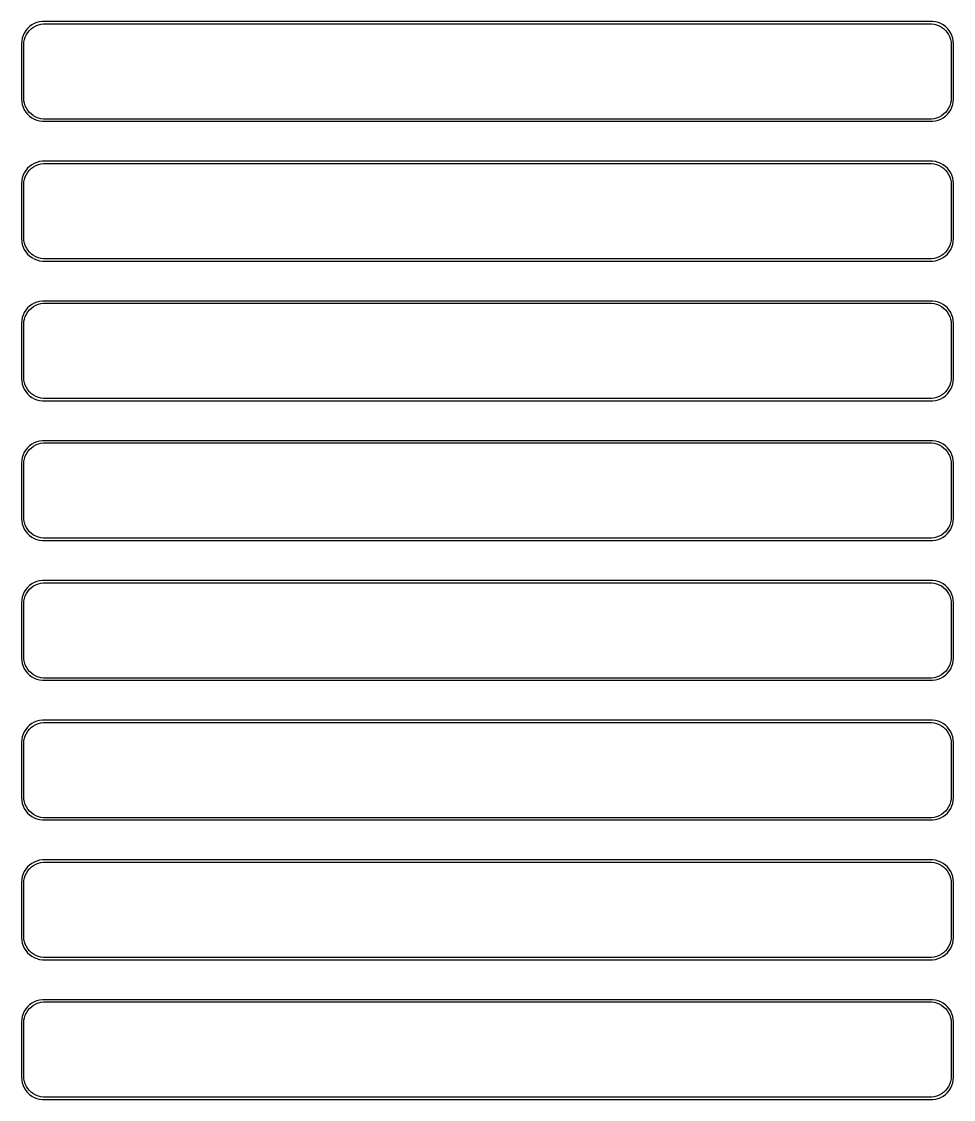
# Model space of a CAD drawing. Header units: metres. Extents: x -105 to 105, y 461 to 925.
# Drawn here: x -105 to 105, y 681.8 to 924.7 of the extents above; entities that cross this region are included whole.
import ezdxf

# ---------------------------------------------------------------- set-up
doc = ezdxf.new("R2010")
doc.units = ezdxf.units.M

msp = doc.modelspace()

# ---------------------------------------------------------------- linework, layer by layer
for p, q in [((-103.187, 923.603), (-103.645, 923.173)), ((-102.679, 923.972), (-103.187, 923.603)), ((-102.778, 923.16), (-102.295, 923.511)), ((-102.129, 924.274), (-102.679, 923.972)), ((-102.295, 923.511), (-101.772, 923.798)), ((-101.545, 924.505), (-102.129, 924.274)), ((-101.772, 923.798), (-101.218, 924.018)), ((-100.937, 924.661), (-101.545, 924.505)), ((-101.218, 924.018), (-100.64, 924.166)), ((-100.314, 924.74), (-100.937, 924.661)), ((-100.64, 924.166), (-100.048, 924.241)), ((100.314, 924.74), (-100.314, 924.74)), ((-100.048, 924.241), (100.048, 924.241)), ((100.048, 924.241), (100.64, 924.166)), ((100.937, 924.661), (100.314, 924.74)), ((100.64, 924.166), (101.218, 924.018)), ((101.545, 924.505), (100.937, 924.661)), ((101.218, 924.018), (101.772, 923.798)), ((102.129, 924.274), (101.545, 924.505)), ((101.772, 923.798), (102.295, 923.511)), ((102.679, 923.972), (102.129, 924.274)), ((102.295, 923.511), (102.778, 923.16)), ((103.187, 923.603), (102.679, 923.972)), ((103.645, 923.173), (103.187, 923.603)), ((-104.843, 920.993), (-104.961, 920.377)), ((-104.649, 921.591), (-104.843, 920.993)), ((-104.382, 922.159), (-104.649, 921.591)), ((-104.045, 922.689), (-104.382, 922.159)), ((-104.351, 920.681), (-104.166, 921.249)), ((-104.166, 921.249), (-103.912, 921.788)), ((-103.645, 923.173), (-104.045, 922.689)), ((-103.912, 921.788), (-103.593, 922.292)), ((-103.593, 922.292), (-103.213, 922.752)), ((-103.213, 922.752), (-102.778, 923.16)), ((102.778, 923.16), (103.213, 922.752)), ((103.213, 922.752), (103.593, 922.292)), ((103.593, 922.292), (103.912, 921.788)), ((104.045, 922.689), (103.645, 923.173)), ((103.912, 921.788), (104.166, 921.249)), ((104.382, 922.159), (104.045, 922.689)), ((104.166, 921.249), (104.351, 920.681)), ((104.649, 921.591), (104.382, 922.159)), ((104.843, 920.993), (104.649, 921.591)), ((104.961, 920.377), (104.843, 920.993)), ((-104.961, 920.377), (-105, 919.75)), ((-105, 919.75), (-105, 907.25)), ((-104.5, 919.5), (-104.463, 920.095)), ((-104.5, 907.5), (-104.5, 919.5)), ((-104.463, 920.095), (-104.351, 920.681)), ((104.351, 920.681), (104.463, 920.095)), ((104.463, 920.095), (104.5, 919.5)), ((104.5, 919.5), (104.5, 907.5)), ((105, 919.75), (104.961, 920.377)), ((105, 907.25), (105, 919.75)), ((-105, 907.25), (-104.961, 906.623)), ((-104.961, 906.623), (-104.843, 906.007)), ((-104.463, 906.905), (-104.5, 907.5)), ((-104.351, 906.319), (-104.463, 906.905)), ((-104.166, 905.751), (-104.351, 906.319)), ((104.351, 906.319), (104.166, 905.751)), ((104.463, 906.905), (104.351, 906.319)), ((104.5, 907.5), (104.463, 906.905)), ((104.843, 906.007), (104.961, 906.623)), ((104.961, 906.623), (105, 907.25)), ((-104.843, 906.007), (-104.649, 905.409)), ((-104.649, 905.409), (-104.382, 904.841)), ((-104.382, 904.841), (-104.045, 904.311)), ((-103.912, 905.212), (-104.166, 905.751)), ((-104.045, 904.311), (-103.645, 903.827)), ((-103.593, 904.708), (-103.912, 905.212)), ((-103.213, 904.248), (-103.593, 904.708)), ((-102.778, 903.84), (-103.213, 904.248)), ((103.213, 904.248), (102.778, 903.84)), ((103.593, 904.708), (103.213, 904.248)), ((103.912, 905.212), (103.593, 904.708)), ((103.645, 903.827), (104.045, 904.311)), ((104.166, 905.751), (103.912, 905.212)), ((104.045, 904.311), (104.382, 904.841)), ((104.382, 904.841), (104.649, 905.409)), ((104.649, 905.409), (104.843, 906.007)), ((-103.645, 903.827), (-103.187, 903.397)), ((-103.187, 903.397), (-102.679, 903.028)), ((-102.295, 903.489), (-102.778, 903.84)), ((-102.679, 903.028), (-102.129, 902.726)), ((-101.772, 903.202), (-102.295, 903.489)), ((-102.129, 902.726), (-101.545, 902.495)), ((-101.218, 902.982), (-101.772, 903.202)), ((-101.545, 902.495), (-100.937, 902.339)), ((-100.64, 902.834), (-101.218, 902.982)), ((-100.937, 902.339), (-100.314, 902.26)), ((-100.048, 902.759), (-100.64, 902.834)), ((-100.314, 902.26), (100.314, 902.26)), ((100.048, 902.759), (-100.048, 902.759)), ((100.64, 902.834), (100.048, 902.759)), ((100.314, 902.26), (100.937, 902.339)), ((101.218, 902.982), (100.64, 902.834)), ((100.937, 902.339), (101.545, 902.495)), ((101.772, 903.202), (101.218, 902.982)), ((101.545, 902.495), (102.129, 902.726)), ((102.295, 903.489), (101.772, 903.202)), ((102.129, 902.726), (102.679, 903.028)), ((102.778, 903.84), (102.295, 903.489)), ((102.679, 903.028), (103.187, 903.397)), ((103.187, 903.397), (103.645, 903.827)), ((-103.187, 892.103), (-103.645, 891.673)), ((-102.679, 892.472), (-103.187, 892.103)), ((-102.778, 891.66), (-102.295, 892.011)), ((-102.129, 892.774), (-102.679, 892.472)), ((-102.295, 892.011), (-101.772, 892.298)), ((-101.545, 893.005), (-102.129, 892.774)), ((-101.772, 892.298), (-101.218, 892.518)), ((-100.937, 893.161), (-101.545, 893.005)), ((-101.218, 892.518), (-100.64, 892.666)), ((-100.314, 893.24), (-100.937, 893.161)), ((-100.64, 892.666), (-100.048, 892.741)), ((100.314, 893.24), (-100.314, 893.24)), ((-100.048, 892.741), (100.048, 892.741)), ((100.048, 892.741), (100.64, 892.666)), ((100.937, 893.161), (100.314, 893.24)), ((100.64, 892.666), (101.218, 892.518)), ((101.545, 893.005), (100.937, 893.161)), ((101.218, 892.518), (101.772, 892.298)), ((102.129, 892.774), (101.545, 893.005)), ((101.772, 892.298), (102.295, 892.011)), ((102.679, 892.472), (102.129, 892.774)), ((102.295, 892.011), (102.778, 891.66)), ((103.187, 892.103), (102.679, 892.472)), ((103.645, 891.673), (103.187, 892.103)), ((-104.843, 889.493), (-104.961, 888.877)), ((-104.649, 890.091), (-104.843, 889.493)), ((-104.382, 890.659), (-104.649, 890.091)), ((-104.045, 891.189), (-104.382, 890.659)), ((-104.351, 889.181), (-104.166, 889.749)), ((-104.166, 889.749), (-103.912, 890.288)), ((-103.645, 891.673), (-104.045, 891.189)), ((-103.912, 890.288), (-103.593, 890.792)), ((-103.593, 890.792), (-103.213, 891.252)), ((-103.213, 891.252), (-102.778, 891.66)), ((102.778, 891.66), (103.213, 891.252)), ((103.213, 891.252), (103.593, 890.792)), ((103.593, 890.792), (103.912, 890.288)), ((104.045, 891.189), (103.645, 891.673)), ((103.912, 890.288), (104.166, 889.749)), ((104.382, 890.659), (104.045, 891.189)), ((104.166, 889.749), (104.351, 889.181)), ((104.649, 890.091), (104.382, 890.659)), ((104.843, 889.493), (104.649, 890.091)), ((104.961, 888.877), (104.843, 889.493)), ((-104.961, 888.877), (-105, 888.25)), ((-105, 888.25), (-105, 875.75)), ((-104.5, 888), (-104.463, 888.595)), ((-104.5, 876), (-104.5, 888)), ((-104.463, 888.595), (-104.351, 889.181)), ((104.351, 889.181), (104.463, 888.595)), ((104.463, 888.595), (104.5, 888)), ((104.5, 888), (104.5, 876)), ((105, 888.25), (104.961, 888.877)), ((105, 875.75), (105, 888.25)), ((-105, 875.75), (-104.961, 875.123)), ((-104.961, 875.123), (-104.843, 874.507)), ((-104.463, 875.405), (-104.5, 876)), ((-104.351, 874.819), (-104.463, 875.405)), ((-104.166, 874.251), (-104.351, 874.819)), ((104.351, 874.819), (104.166, 874.251)), ((104.463, 875.405), (104.351, 874.819)), ((104.5, 876), (104.463, 875.405)), ((104.843, 874.507), (104.961, 875.123)), ((104.961, 875.123), (105, 875.75)), ((-104.843, 874.507), (-104.649, 873.909)), ((-104.649, 873.909), (-104.382, 873.341)), ((-104.382, 873.341), (-104.045, 872.811)), ((-103.912, 873.712), (-104.166, 874.251)), ((-104.045, 872.811), (-103.645, 872.327)), ((-103.593, 873.208), (-103.912, 873.712)), ((-103.645, 872.327), (-103.187, 871.897)), ((-103.213, 872.748), (-103.593, 873.208)), ((-102.778, 872.34), (-103.213, 872.748)), ((-102.295, 871.989), (-102.778, 872.34)), ((102.778, 872.34), (102.295, 871.989)), ((103.213, 872.748), (102.778, 872.34)), ((103.187, 871.897), (103.645, 872.327)), ((103.593, 873.208), (103.213, 872.748)), ((103.912, 873.712), (103.593, 873.208)), ((103.645, 872.327), (104.045, 872.811)), ((104.166, 874.251), (103.912, 873.712)), ((104.045, 872.811), (104.382, 873.341)), ((104.382, 873.341), (104.649, 873.909)), ((104.649, 873.909), (104.843, 874.507)), ((-103.187, 871.897), (-102.679, 871.528)), ((-102.679, 871.528), (-102.129, 871.226)), ((-101.772, 871.702), (-102.295, 871.989)), ((-102.129, 871.226), (-101.545, 870.995)), ((-101.218, 871.482), (-101.772, 871.702)), ((-101.545, 870.995), (-100.937, 870.839)), ((-100.64, 871.334), (-101.218, 871.482)), ((-100.937, 870.839), (-100.314, 870.76)), ((-100.048, 871.259), (-100.64, 871.334)), ((-100.314, 870.76), (100.314, 870.76)), ((100.048, 871.259), (-100.048, 871.259)), ((100.64, 871.334), (100.048, 871.259)), ((100.314, 870.76), (100.937, 870.839)), ((101.218, 871.482), (100.64, 871.334)), ((100.937, 870.839), (101.545, 870.995)), ((101.772, 871.702), (101.218, 871.482)), ((101.545, 870.995), (102.129, 871.226)), ((102.295, 871.989), (101.772, 871.702)), ((102.129, 871.226), (102.679, 871.528)), ((102.679, 871.528), (103.187, 871.897)), ((-103.645, 860.173), (-104.045, 859.689)), ((-103.187, 860.603), (-103.645, 860.173)), ((-103.213, 859.752), (-102.778, 860.16)), ((-102.679, 860.972), (-103.187, 860.603)), ((-102.778, 860.16), (-102.295, 860.511)), ((-102.129, 861.274), (-102.679, 860.972)), ((-102.295, 860.511), (-101.772, 860.798)), ((-101.545, 861.505), (-102.129, 861.274)), ((-101.772, 860.798), (-101.218, 861.018)), ((-100.937, 861.661), (-101.545, 861.505)), ((-101.218, 861.018), (-100.64, 861.166)), ((-100.314, 861.74), (-100.937, 861.661)), ((-100.64, 861.166), (-100.048, 861.241)), ((100.314, 861.74), (-100.314, 861.74)), ((-100.048, 861.241), (100.048, 861.241)), ((100.048, 861.241), (100.64, 861.166)), ((100.937, 861.661), (100.314, 861.74)), ((100.64, 861.166), (101.218, 861.018)), ((101.545, 861.505), (100.937, 861.661)), ((101.218, 861.018), (101.772, 860.798)), ((102.129, 861.274), (101.545, 861.505)), ((101.772, 860.798), (102.295, 860.511)), ((102.679, 860.972), (102.129, 861.274)), ((102.295, 860.511), (102.778, 860.16)), ((103.187, 860.603), (102.679, 860.972)), ((102.778, 860.16), (103.213, 859.752)), ((103.645, 860.173), (103.187, 860.603)), ((104.045, 859.689), (103.645, 860.173)), ((-104.843, 857.993), (-104.961, 857.377)), ((-104.649, 858.591), (-104.843, 857.993)), ((-104.382, 859.159), (-104.649, 858.591)), ((-104.045, 859.689), (-104.382, 859.159)), ((-104.351, 857.681), (-104.166, 858.249)), ((-104.166, 858.249), (-103.912, 858.788)), ((-103.912, 858.788), (-103.593, 859.292)), ((-103.593, 859.292), (-103.213, 859.752)), ((103.213, 859.752), (103.593, 859.292)), ((103.593, 859.292), (103.912, 858.788)), ((103.912, 858.788), (104.166, 858.249)), ((104.382, 859.159), (104.045, 859.689)), ((104.166, 858.249), (104.351, 857.681)), ((104.649, 858.591), (104.382, 859.159)), ((104.843, 857.993), (104.649, 858.591)), ((104.961, 857.377), (104.843, 857.993)), ((-104.961, 857.377), (-105, 856.75)), ((-105, 856.75), (-105, 844.25)), ((-104.5, 856.5), (-104.463, 857.095)), ((-104.5, 844.5), (-104.5, 856.5)), ((-104.463, 857.095), (-104.351, 857.681)), ((104.351, 857.681), (104.463, 857.095)), ((104.463, 857.095), (104.5, 856.5)), ((104.5, 856.5), (104.5, 844.5)), ((105, 856.75), (104.961, 857.377)), ((105, 844.25), (105, 856.75)), ((-105, 844.25), (-104.961, 843.623)), ((-104.961, 843.623), (-104.843, 843.007)), ((-104.463, 843.905), (-104.5, 844.5)), ((-104.351, 843.319), (-104.463, 843.905)), ((-104.166, 842.751), (-104.351, 843.319)), ((104.351, 843.319), (104.166, 842.751)), ((104.463, 843.905), (104.351, 843.319)), ((104.5, 844.5), (104.463, 843.905)), ((104.843, 843.007), (104.961, 843.623)), ((104.961, 843.623), (105, 844.25)), ((-104.843, 843.007), (-104.649, 842.409)), ((-104.649, 842.409), (-104.382, 841.841)), ((-104.382, 841.841), (-104.045, 841.311)), ((-103.912, 842.212), (-104.166, 842.751)), ((-104.045, 841.311), (-103.645, 840.827)), ((-103.593, 841.708), (-103.912, 842.212)), ((-103.645, 840.827), (-103.187, 840.397)), ((-103.213, 841.248), (-103.593, 841.708)), ((-102.778, 840.84), (-103.213, 841.248)), ((-102.295, 840.489), (-102.778, 840.84)), ((102.778, 840.84), (102.295, 840.489)), ((103.213, 841.248), (102.778, 840.84)), ((103.187, 840.397), (103.645, 840.827)), ((103.593, 841.708), (103.213, 841.248)), ((103.912, 842.212), (103.593, 841.708)), ((103.645, 840.827), (104.045, 841.311)), ((104.166, 842.751), (103.912, 842.212)), ((104.045, 841.311), (104.382, 841.841)), ((104.382, 841.841), (104.649, 842.409)), ((104.649, 842.409), (104.843, 843.007)), ((-103.187, 840.397), (-102.679, 840.028)), ((-102.679, 840.028), (-102.129, 839.726)), ((-101.772, 840.202), (-102.295, 840.489)), ((-102.129, 839.726), (-101.545, 839.495)), ((-101.218, 839.982), (-101.772, 840.202)), ((-101.545, 839.495), (-100.937, 839.339)), ((-100.64, 839.834), (-101.218, 839.982)), ((-100.937, 839.339), (-100.314, 839.26)), ((-100.048, 839.759), (-100.64, 839.834)), ((-100.314, 839.26), (100.314, 839.26)), ((100.048, 839.759), (-100.048, 839.759)), ((100.64, 839.834), (100.048, 839.759)), ((100.314, 839.26), (100.937, 839.339)), ((101.218, 839.982), (100.64, 839.834)), ((100.937, 839.339), (101.545, 839.495)), ((101.772, 840.202), (101.218, 839.982)), ((101.545, 839.495), (102.129, 839.726)), ((102.295, 840.489), (101.772, 840.202)), ((102.129, 839.726), (102.679, 840.028)), ((102.679, 840.028), (103.187, 840.397)), ((-103.645, 828.673), (-104.045, 828.189)), ((-103.187, 829.103), (-103.645, 828.673)), ((-103.213, 828.252), (-102.778, 828.66)), ((-102.679, 829.472), (-103.187, 829.103)), ((-102.778, 828.66), (-102.295, 829.011)), ((-102.129, 829.774), (-102.679, 829.472)), ((-102.295, 829.011), (-101.772, 829.298)), ((-101.545, 830.005), (-102.129, 829.774)), ((-101.772, 829.298), (-101.218, 829.518)), ((-100.937, 830.161), (-101.545, 830.005)), ((-101.218, 829.518), (-100.64, 829.666)), ((-100.314, 830.24), (-100.937, 830.161)), ((-100.64, 829.666), (-100.048, 829.741)), ((100.314, 830.24), (-100.314, 830.24)), ((-100.048, 829.741), (100.048, 829.741)), ((100.048, 829.741), (100.64, 829.666)), ((100.937, 830.161), (100.314, 830.24)), ((100.64, 829.666), (101.218, 829.518)), ((101.545, 830.005), (100.937, 830.161)), ((101.218, 829.518), (101.772, 829.298)), ((102.129, 829.774), (101.545, 830.005)), ((101.772, 829.298), (102.295, 829.011)), ((102.679, 829.472), (102.129, 829.774)), ((102.295, 829.011), (102.778, 828.66)), ((103.187, 829.103), (102.679, 829.472)), ((102.778, 828.66), (103.213, 828.252)), ((103.645, 828.673), (103.187, 829.103)), ((104.045, 828.189), (103.645, 828.673)), ((-104.843, 826.493), (-104.961, 825.877)), ((-104.649, 827.091), (-104.843, 826.493)), ((-104.382, 827.659), (-104.649, 827.091)), ((-104.463, 825.595), (-104.351, 826.181)), ((-104.045, 828.189), (-104.382, 827.659)), ((-104.351, 826.181), (-104.166, 826.749)), ((-104.166, 826.749), (-103.912, 827.288)), ((-103.912, 827.288), (-103.593, 827.792)), ((-103.593, 827.792), (-103.213, 828.252)), ((103.213, 828.252), (103.593, 827.792)), ((103.593, 827.792), (103.912, 827.288)), ((103.912, 827.288), (104.166, 826.749)), ((104.382, 827.659), (104.045, 828.189)), ((104.166, 826.749), (104.351, 826.181)), ((104.351, 826.181), (104.463, 825.595)), ((104.649, 827.091), (104.382, 827.659)), ((104.843, 826.493), (104.649, 827.091)), ((104.961, 825.877), (104.843, 826.493)), ((-104.961, 825.877), (-105, 825.25)), ((-105, 825.25), (-105, 812.75)), ((-104.5, 825), (-104.463, 825.595)), ((-104.5, 813), (-104.5, 825)), ((104.463, 825.595), (104.5, 825)), ((104.5, 825), (104.5, 813)), ((105, 825.25), (104.961, 825.877)), ((105, 812.75), (105, 825.25)), ((-105, 812.75), (-104.961, 812.123)), ((-104.961, 812.123), (-104.843, 811.507)), ((-104.463, 812.405), (-104.5, 813)), ((-104.351, 811.819), (-104.463, 812.405)), ((-104.166, 811.251), (-104.351, 811.819)), ((104.351, 811.819), (104.166, 811.251)), ((104.463, 812.405), (104.351, 811.819)), ((104.5, 813), (104.463, 812.405)), ((104.843, 811.507), (104.961, 812.123)), ((104.961, 812.123), (105, 812.75)), ((-104.843, 811.507), (-104.649, 810.909)), ((-104.649, 810.909), (-104.382, 810.341)), ((-104.382, 810.341), (-104.045, 809.811)), ((-103.912, 810.712), (-104.166, 811.251)), ((-104.045, 809.811), (-103.645, 809.327)), ((-103.593, 810.208), (-103.912, 810.712)), ((-103.645, 809.327), (-103.187, 808.897)), ((-103.213, 809.748), (-103.593, 810.208)), ((-102.778, 809.34), (-103.213, 809.748)), ((-102.295, 808.989), (-102.778, 809.34)), ((102.778, 809.34), (102.295, 808.989)), ((103.213, 809.748), (102.778, 809.34)), ((103.187, 808.897), (103.645, 809.327)), ((103.593, 810.208), (103.213, 809.748)), ((103.912, 810.712), (103.593, 810.208)), ((103.645, 809.327), (104.045, 809.811)), ((104.166, 811.251), (103.912, 810.712)), ((104.045, 809.811), (104.382, 810.341)), ((104.382, 810.341), (104.649, 810.909)), ((104.649, 810.909), (104.843, 811.507)), ((-103.187, 808.897), (-102.679, 808.528)), ((-102.679, 808.528), (-102.129, 808.226)), ((-101.772, 808.702), (-102.295, 808.989)), ((-102.129, 808.226), (-101.545, 807.995)), ((-101.218, 808.482), (-101.772, 808.702)), ((-101.545, 807.995), (-100.937, 807.839)), ((-100.64, 808.334), (-101.218, 808.482)), ((-100.937, 807.839), (-100.314, 807.76)), ((-100.048, 808.259), (-100.64, 808.334)), ((-100.314, 807.76), (100.314, 807.76)), ((100.048, 808.259), (-100.048, 808.259)), ((100.64, 808.334), (100.048, 808.259)), ((100.314, 807.76), (100.937, 807.839)), ((101.218, 808.482), (100.64, 808.334)), ((100.937, 807.839), (101.545, 807.995)), ((101.772, 808.702), (101.218, 808.482)), ((101.545, 807.995), (102.129, 808.226)), ((102.295, 808.989), (101.772, 808.702)), ((102.129, 808.226), (102.679, 808.528)), ((102.679, 808.528), (103.187, 808.897)), ((-103.645, 797.173), (-104.045, 796.689)), ((-103.187, 797.603), (-103.645, 797.173)), ((-103.213, 796.752), (-102.778, 797.16)), ((-102.679, 797.972), (-103.187, 797.603)), ((-102.778, 797.16), (-102.295, 797.511)), ((-102.129, 798.274), (-102.679, 797.972)), ((-102.295, 797.511), (-101.772, 797.798)), ((-101.545, 798.505), (-102.129, 798.274)), ((-101.772, 797.798), (-101.218, 798.018)), ((-100.937, 798.661), (-101.545, 798.505)), ((-101.218, 798.018), (-100.64, 798.166)), ((-100.314, 798.74), (-100.937, 798.661)), ((-100.64, 798.166), (-100.048, 798.241)), ((100.314, 798.74), (-100.314, 798.74)), ((-100.048, 798.241), (100.048, 798.241)), ((100.048, 798.241), (100.64, 798.166)), ((100.937, 798.661), (100.314, 798.74)), ((100.64, 798.166), (101.218, 798.018)), ((101.545, 798.505), (100.937, 798.661)), ((101.218, 798.018), (101.772, 797.798)), ((102.129, 798.274), (101.545, 798.505)), ((101.772, 797.798), (102.295, 797.511)), ((102.679, 797.972), (102.129, 798.274)), ((102.295, 797.511), (102.778, 797.16)), ((103.187, 797.603), (102.679, 797.972)), ((102.778, 797.16), (103.213, 796.752)), ((103.645, 797.173), (103.187, 797.603)), ((104.045, 796.689), (103.645, 797.173)), ((-104.843, 794.993), (-104.961, 794.377)), ((-104.649, 795.591), (-104.843, 794.993)), ((-104.382, 796.159), (-104.649, 795.591)), ((-104.463, 794.095), (-104.351, 794.681)), ((-104.045, 796.689), (-104.382, 796.159)), ((-104.351, 794.681), (-104.166, 795.249)), ((-104.166, 795.249), (-103.912, 795.788)), ((-103.912, 795.788), (-103.593, 796.292)), ((-103.593, 796.292), (-103.213, 796.752)), ((103.213, 796.752), (103.593, 796.292)), ((103.593, 796.292), (103.912, 795.788)), ((103.912, 795.788), (104.166, 795.249)), ((104.382, 796.159), (104.045, 796.689)), ((104.166, 795.249), (104.351, 794.681)), ((104.351, 794.681), (104.463, 794.095)), ((104.649, 795.591), (104.382, 796.159)), ((104.843, 794.993), (104.649, 795.591)), ((104.961, 794.377), (104.843, 794.993)), ((-104.961, 794.377), (-105, 793.75)), ((-105, 793.75), (-105, 781.25)), ((-104.5, 793.5), (-104.463, 794.095)), ((-104.5, 781.5), (-104.5, 793.5)), ((104.463, 794.095), (104.5, 793.5)), ((104.5, 793.5), (104.5, 781.5)), ((105, 793.75), (104.961, 794.377)), ((105, 781.25), (105, 793.75)), ((-105, 781.25), (-104.961, 780.623)), ((-104.961, 780.623), (-104.843, 780.007)), ((-104.843, 780.007), (-104.649, 779.409)), ((-104.463, 780.905), (-104.5, 781.5)), ((-104.351, 780.319), (-104.463, 780.905)), ((-104.166, 779.751), (-104.351, 780.319)), ((104.351, 780.319), (104.166, 779.751)), ((104.463, 780.905), (104.351, 780.319)), ((104.5, 781.5), (104.463, 780.905)), ((104.649, 779.409), (104.843, 780.007)), ((104.843, 780.007), (104.961, 780.623)), ((104.961, 780.623), (105, 781.25)), ((-104.649, 779.409), (-104.382, 778.841)), ((-104.382, 778.841), (-104.045, 778.311)), ((-103.912, 779.212), (-104.166, 779.751)), ((-104.045, 778.311), (-103.645, 777.827)), ((-103.593, 778.708), (-103.912, 779.212)), ((-103.645, 777.827), (-103.187, 777.397)), ((-103.213, 778.248), (-103.593, 778.708)), ((-102.778, 777.84), (-103.213, 778.248)), ((-102.295, 777.489), (-102.778, 777.84)), ((102.778, 777.84), (102.295, 777.489)), ((103.213, 778.248), (102.778, 777.84)), ((103.187, 777.397), (103.645, 777.827)), ((103.593, 778.708), (103.213, 778.248)), ((103.912, 779.212), (103.593, 778.708)), ((103.645, 777.827), (104.045, 778.311)), ((104.166, 779.751), (103.912, 779.212)), ((104.045, 778.311), (104.382, 778.841)), ((104.382, 778.841), (104.649, 779.409)), ((-103.187, 777.397), (-102.679, 777.028)), ((-102.679, 777.028), (-102.129, 776.726)), ((-101.772, 777.202), (-102.295, 777.489)), ((-102.129, 776.726), (-101.545, 776.495)), ((-101.218, 776.982), (-101.772, 777.202)), ((-101.545, 776.495), (-100.937, 776.339)), ((-100.64, 776.834), (-101.218, 776.982)), ((-100.937, 776.339), (-100.314, 776.26)), ((-100.048, 776.759), (-100.64, 776.834)), ((-100.314, 776.26), (100.314, 776.26)), ((100.048, 776.759), (-100.048, 776.759)), ((100.64, 776.834), (100.048, 776.759)), ((100.314, 776.26), (100.937, 776.339)), ((101.218, 776.982), (100.64, 776.834)), ((100.937, 776.339), (101.545, 776.495)), ((101.772, 777.202), (101.218, 776.982)), ((101.545, 776.495), (102.129, 776.726)), ((102.295, 777.489), (101.772, 777.202)), ((102.129, 776.726), (102.679, 777.028)), ((102.679, 777.028), (103.187, 777.397)), ((-103.645, 765.673), (-104.045, 765.189)), ((-103.187, 766.103), (-103.645, 765.673)), ((-103.213, 765.252), (-102.778, 765.66)), ((-102.679, 766.472), (-103.187, 766.103)), ((-102.778, 765.66), (-102.295, 766.011)), ((-102.129, 766.774), (-102.679, 766.472)), ((-102.295, 766.011), (-101.772, 766.298)), ((-101.545, 767.005), (-102.129, 766.774)), ((-101.772, 766.298), (-101.218, 766.518)), ((-100.937, 767.161), (-101.545, 767.005)), ((-101.218, 766.518), (-100.64, 766.666)), ((-100.314, 767.24), (-100.937, 767.161)), ((-100.64, 766.666), (-100.048, 766.741)), ((100.314, 767.24), (-100.314, 767.24)), ((-100.048, 766.741), (100.048, 766.741)), ((100.048, 766.741), (100.64, 766.666)), ((100.937, 767.161), (100.314, 767.24)), ((100.64, 766.666), (101.218, 766.518)), ((101.545, 767.005), (100.937, 767.161)), ((101.218, 766.518), (101.772, 766.298)), ((102.129, 766.774), (101.545, 767.005)), ((101.772, 766.298), (102.295, 766.011)), ((102.679, 766.472), (102.129, 766.774)), ((102.295, 766.011), (102.778, 765.66)), ((103.187, 766.103), (102.679, 766.472)), ((102.778, 765.66), (103.213, 765.252)), ((103.645, 765.673), (103.187, 766.103)), ((104.045, 765.189), (103.645, 765.673)), ((-104.843, 763.493), (-104.961, 762.877)), ((-104.649, 764.091), (-104.843, 763.493)), ((-104.382, 764.659), (-104.649, 764.091)), ((-104.463, 762.595), (-104.351, 763.181)), ((-104.045, 765.189), (-104.382, 764.659)), ((-104.351, 763.181), (-104.166, 763.749)), ((-104.166, 763.749), (-103.912, 764.288)), ((-103.912, 764.288), (-103.593, 764.792)), ((-103.593, 764.792), (-103.213, 765.252)), ((103.213, 765.252), (103.593, 764.792)), ((103.593, 764.792), (103.912, 764.288)), ((103.912, 764.288), (104.166, 763.749)), ((104.382, 764.659), (104.045, 765.189)), ((104.166, 763.749), (104.351, 763.181)), ((104.351, 763.181), (104.463, 762.595)), ((104.649, 764.091), (104.382, 764.659)), ((104.843, 763.493), (104.649, 764.091)), ((104.961, 762.877), (104.843, 763.493)), ((-104.961, 762.877), (-105, 762.25)), ((-105, 762.25), (-105, 749.75)), ((-104.5, 762), (-104.463, 762.595)), ((-104.5, 750), (-104.5, 762)), ((104.463, 762.595), (104.5, 762)), ((104.5, 762), (104.5, 750)), ((105, 762.25), (104.961, 762.877)), ((105, 749.75), (105, 762.25)), ((-105, 749.75), (-104.961, 749.123)), ((-104.961, 749.123), (-104.843, 748.507)), ((-104.843, 748.507), (-104.649, 747.909)), ((-104.463, 749.405), (-104.5, 750)), ((-104.351, 748.819), (-104.463, 749.405)), ((-104.166, 748.251), (-104.351, 748.819)), ((104.351, 748.819), (104.166, 748.251)), ((104.463, 749.405), (104.351, 748.819)), ((104.5, 750), (104.463, 749.405)), ((104.649, 747.909), (104.843, 748.507)), ((104.843, 748.507), (104.961, 749.123)), ((104.961, 749.123), (105, 749.75)), ((-104.649, 747.909), (-104.382, 747.341)), ((-104.382, 747.341), (-104.045, 746.811)), ((-103.912, 747.712), (-104.166, 748.251)), ((-104.045, 746.811), (-103.645, 746.327)), ((-103.593, 747.208), (-103.912, 747.712)), ((-103.645, 746.327), (-103.187, 745.897)), ((-103.213, 746.748), (-103.593, 747.208)), ((-102.778, 746.34), (-103.213, 746.748)), ((-102.295, 745.989), (-102.778, 746.34)), ((-101.772, 745.702), (-102.295, 745.989)), ((102.295, 745.989), (101.772, 745.702)), ((102.778, 746.34), (102.295, 745.989)), ((103.213, 746.748), (102.778, 746.34)), ((103.187, 745.897), (103.645, 746.327)), ((103.593, 747.208), (103.213, 746.748)), ((103.912, 747.712), (103.593, 747.208)), ((103.645, 746.327), (104.045, 746.811)), ((104.166, 748.251), (103.912, 747.712)), ((104.045, 746.811), (104.382, 747.341)), ((104.382, 747.341), (104.649, 747.909)), ((-103.187, 745.897), (-102.679, 745.528)), ((-102.679, 745.528), (-102.129, 745.226)), ((-102.129, 745.226), (-101.545, 744.995)), ((-101.218, 745.482), (-101.772, 745.702)), ((-101.545, 744.995), (-100.937, 744.839)), ((-100.64, 745.334), (-101.218, 745.482)), ((-100.937, 744.839), (-100.314, 744.76)), ((-100.048, 745.259), (-100.64, 745.334)), ((-100.314, 744.76), (100.314, 744.76)), ((100.048, 745.259), (-100.048, 745.259)), ((100.64, 745.334), (100.048, 745.259)), ((100.314, 744.76), (100.937, 744.839)), ((101.218, 745.482), (100.64, 745.334)), ((100.937, 744.839), (101.545, 744.995)), ((101.772, 745.702), (101.218, 745.482)), ((101.545, 744.995), (102.129, 745.226)), ((102.129, 745.226), (102.679, 745.528)), ((102.679, 745.528), (103.187, 745.897)), ((-103.645, 734.173), (-104.045, 733.689)), ((-103.187, 734.603), (-103.645, 734.173)), ((-103.213, 733.752), (-102.778, 734.16)), ((-102.679, 734.972), (-103.187, 734.603)), ((-102.778, 734.16), (-102.295, 734.511)), ((-102.129, 735.274), (-102.679, 734.972)), ((-102.295, 734.511), (-101.772, 734.798)), ((-101.545, 735.505), (-102.129, 735.274)), ((-101.772, 734.798), (-101.218, 735.018)), ((-100.937, 735.661), (-101.545, 735.505)), ((-101.218, 735.018), (-100.64, 735.166)), ((-100.314, 735.74), (-100.937, 735.661)), ((-100.64, 735.166), (-100.048, 735.241)), ((100.314, 735.74), (-100.314, 735.74)), ((-100.048, 735.241), (100.048, 735.241)), ((100.048, 735.241), (100.64, 735.166)), ((100.937, 735.661), (100.314, 735.74)), ((100.64, 735.166), (101.218, 735.018)), ((101.545, 735.505), (100.937, 735.661)), ((101.218, 735.018), (101.772, 734.798)), ((102.129, 735.274), (101.545, 735.505)), ((101.772, 734.798), (102.295, 734.511)), ((102.679, 734.972), (102.129, 735.274)), ((102.295, 734.511), (102.778, 734.16)), ((103.187, 734.603), (102.679, 734.972)), ((102.778, 734.16), (103.213, 733.752)), ((103.645, 734.173), (103.187, 734.603)), ((104.045, 733.689), (103.645, 734.173)), ((-104.961, 731.377), (-105, 730.75)), ((-104.843, 731.993), (-104.961, 731.377)), ((-104.649, 732.591), (-104.843, 731.993)), ((-104.382, 733.159), (-104.649, 732.591)), ((-104.463, 731.095), (-104.351, 731.681)), ((-104.045, 733.689), (-104.382, 733.159)), ((-104.351, 731.681), (-104.166, 732.249)), ((-104.166, 732.249), (-103.912, 732.788)), ((-103.912, 732.788), (-103.593, 733.292)), ((-103.593, 733.292), (-103.213, 733.752)), ((103.213, 733.752), (103.593, 733.292)), ((103.593, 733.292), (103.912, 732.788)), ((103.912, 732.788), (104.166, 732.249)), ((104.382, 733.159), (104.045, 733.689)), ((104.166, 732.249), (104.351, 731.681)), ((104.351, 731.681), (104.463, 731.095)), ((104.649, 732.591), (104.382, 733.159)), ((104.843, 731.993), (104.649, 732.591)), ((104.961, 731.377), (104.843, 731.993)), ((105, 730.75), (104.961, 731.377)), ((-105, 730.75), (-105, 718.25)), ((-104.5, 730.5), (-104.463, 731.095)), ((-104.5, 718.5), (-104.5, 730.5)), ((104.463, 731.095), (104.5, 730.5)), ((104.5, 730.5), (104.5, 718.5)), ((105, 718.25), (105, 730.75)), ((-105, 718.25), (-104.961, 717.623)), ((-104.961, 717.623), (-104.843, 717.007)), ((-104.843, 717.007), (-104.649, 716.409)), ((-104.463, 717.905), (-104.5, 718.5)), ((-104.351, 717.319), (-104.463, 717.905)), ((-104.166, 716.751), (-104.351, 717.319)), ((104.351, 717.319), (104.166, 716.751)), ((104.463, 717.905), (104.351, 717.319)), ((104.5, 718.5), (104.463, 717.905)), ((104.649, 716.409), (104.843, 717.007)), ((104.843, 717.007), (104.961, 717.623)), ((104.961, 717.623), (105, 718.25)), ((-104.649, 716.409), (-104.382, 715.841)), ((-104.382, 715.841), (-104.045, 715.311)), ((-103.912, 716.212), (-104.166, 716.751)), ((-104.045, 715.311), (-103.645, 714.827)), ((-103.593, 715.708), (-103.912, 716.212)), ((-103.645, 714.827), (-103.187, 714.397)), ((-103.213, 715.248), (-103.593, 715.708)), ((-102.778, 714.84), (-103.213, 715.248)), ((-103.187, 714.397), (-102.679, 714.028)), ((-102.295, 714.489), (-102.778, 714.84)), ((-101.772, 714.202), (-102.295, 714.489)), ((102.295, 714.489), (101.772, 714.202)), ((102.778, 714.84), (102.295, 714.489)), ((102.679, 714.028), (103.187, 714.397)), ((103.213, 715.248), (102.778, 714.84)), ((103.187, 714.397), (103.645, 714.827)), ((103.593, 715.708), (103.213, 715.248)), ((103.912, 716.212), (103.593, 715.708)), ((103.645, 714.827), (104.045, 715.311)), ((104.166, 716.751), (103.912, 716.212)), ((104.045, 715.311), (104.382, 715.841)), ((104.382, 715.841), (104.649, 716.409)), ((-102.679, 714.028), (-102.129, 713.726)), ((-102.129, 713.726), (-101.545, 713.495)), ((-101.218, 713.982), (-101.772, 714.202)), ((-101.545, 713.495), (-100.937, 713.339)), ((-100.64, 713.834), (-101.218, 713.982)), ((-100.937, 713.339), (-100.314, 713.26)), ((-100.048, 713.759), (-100.64, 713.834)), ((-100.314, 713.26), (100.314, 713.26)), ((100.048, 713.759), (-100.048, 713.759)), ((100.64, 713.834), (100.048, 713.759)), ((100.314, 713.26), (100.937, 713.339)), ((101.218, 713.982), (100.64, 713.834)), ((100.937, 713.339), (101.545, 713.495)), ((101.772, 714.202), (101.218, 713.982)), ((101.545, 713.495), (102.129, 713.726)), ((102.129, 713.726), (102.679, 714.028)), ((-103.645, 702.673), (-104.045, 702.189)), ((-103.187, 703.103), (-103.645, 702.673)), ((-103.593, 701.792), (-103.213, 702.252)), ((-103.213, 702.252), (-102.778, 702.66)), ((-102.679, 703.472), (-103.187, 703.103)), ((-102.778, 702.66), (-102.295, 703.011)), ((-102.129, 703.774), (-102.679, 703.472)), ((-102.295, 703.011), (-101.772, 703.298)), ((-101.545, 704.005), (-102.129, 703.774)), ((-101.772, 703.298), (-101.218, 703.518)), ((-100.937, 704.161), (-101.545, 704.005)), ((-101.218, 703.518), (-100.64, 703.666)), ((-100.314, 704.24), (-100.937, 704.161)), ((-100.64, 703.666), (-100.048, 703.741)), ((100.314, 704.24), (-100.314, 704.24)), ((-100.048, 703.741), (100.048, 703.741)), ((100.048, 703.741), (100.64, 703.666)), ((100.937, 704.161), (100.314, 704.24)), ((100.64, 703.666), (101.218, 703.518)), ((101.545, 704.005), (100.937, 704.161)), ((101.218, 703.518), (101.772, 703.298)), ((102.129, 703.774), (101.545, 704.005)), ((101.772, 703.298), (102.295, 703.011)), ((102.679, 703.472), (102.129, 703.774)), ((102.295, 703.011), (102.778, 702.66)), ((103.187, 703.103), (102.679, 703.472)), ((102.778, 702.66), (103.213, 702.252)), ((103.645, 702.673), (103.187, 703.103)), ((103.213, 702.252), (103.593, 701.792)), ((104.045, 702.189), (103.645, 702.673)), ((-104.961, 699.877), (-105, 699.25)), ((-104.843, 700.493), (-104.961, 699.877)), ((-104.649, 701.091), (-104.843, 700.493)), ((-104.382, 701.659), (-104.649, 701.091)), ((-104.463, 699.595), (-104.351, 700.181)), ((-104.045, 702.189), (-104.382, 701.659)), ((-104.351, 700.181), (-104.166, 700.749)), ((-104.166, 700.749), (-103.912, 701.288)), ((-103.912, 701.288), (-103.593, 701.792)), ((103.593, 701.792), (103.912, 701.288)), ((103.912, 701.288), (104.166, 700.749)), ((104.382, 701.659), (104.045, 702.189)), ((104.166, 700.749), (104.351, 700.181)), ((104.351, 700.181), (104.463, 699.595)), ((104.649, 701.091), (104.382, 701.659)), ((104.843, 700.493), (104.649, 701.091)), ((104.961, 699.877), (104.843, 700.493)), ((105, 699.25), (104.961, 699.877)), ((-105, 699.25), (-105, 686.75)), ((-104.5, 699), (-104.463, 699.595)), ((-104.5, 687), (-104.5, 699)), ((104.463, 699.595), (104.5, 699)), ((104.5, 699), (104.5, 687)), ((105, 686.75), (105, 699.25)), ((-105, 686.75), (-104.961, 686.123)), ((-104.961, 686.123), (-104.843, 685.507)), ((-104.843, 685.507), (-104.649, 684.909)), ((-104.463, 686.405), (-104.5, 687)), ((-104.351, 685.819), (-104.463, 686.405)), ((-104.166, 685.251), (-104.351, 685.819)), ((-103.912, 684.712), (-104.166, 685.251)), ((104.166, 685.251), (103.912, 684.712)), ((104.351, 685.819), (104.166, 685.251)), ((104.463, 686.405), (104.351, 685.819)), ((104.5, 687), (104.463, 686.405)), ((104.649, 684.909), (104.843, 685.507)), ((104.843, 685.507), (104.961, 686.123)), ((104.961, 686.123), (105, 686.75)), ((-104.649, 684.909), (-104.382, 684.341)), ((-104.382, 684.341), (-104.045, 683.811)), ((-104.045, 683.811), (-103.645, 683.327)), ((-103.593, 684.208), (-103.912, 684.712)), ((-103.645, 683.327), (-103.187, 682.897)), ((-103.213, 683.748), (-103.593, 684.208)), ((-102.778, 683.34), (-103.213, 683.748)), ((-103.187, 682.897), (-102.679, 682.528)), ((-102.295, 682.989), (-102.778, 683.34)), ((-101.772, 682.702), (-102.295, 682.989)), ((102.295, 682.989), (101.772, 682.702)), ((102.778, 683.34), (102.295, 682.989)), ((102.679, 682.528), (103.187, 682.897)), ((103.213, 683.748), (102.778, 683.34)), ((103.187, 682.897), (103.645, 683.327)), ((103.593, 684.208), (103.213, 683.748)), ((103.912, 684.712), (103.593, 684.208)), ((103.645, 683.327), (104.045, 683.811)), ((104.045, 683.811), (104.382, 684.341)), ((104.382, 684.341), (104.649, 684.909)), ((-102.679, 682.528), (-102.129, 682.226)), ((-102.129, 682.226), (-101.545, 681.995)), ((-101.218, 682.482), (-101.772, 682.702)), ((-101.545, 681.995), (-100.937, 681.839)), ((-100.64, 682.334), (-101.218, 682.482)), ((-100.937, 681.839), (-100.314, 681.76)), ((-100.048, 682.259), (-100.64, 682.334)), ((-100.314, 681.76), (100.314, 681.76)), ((100.048, 682.259), (-100.048, 682.259)), ((100.64, 682.334), (100.048, 682.259)), ((100.314, 681.76), (100.937, 681.839)), ((101.218, 682.482), (100.64, 682.334)), ((100.937, 681.839), (101.545, 681.995)), ((101.772, 682.702), (101.218, 682.482)), ((101.545, 681.995), (102.129, 682.226)), ((102.129, 682.226), (102.679, 682.528))]:
    msp.add_line(p, q)

doc.saveas('drawing.dxf')
